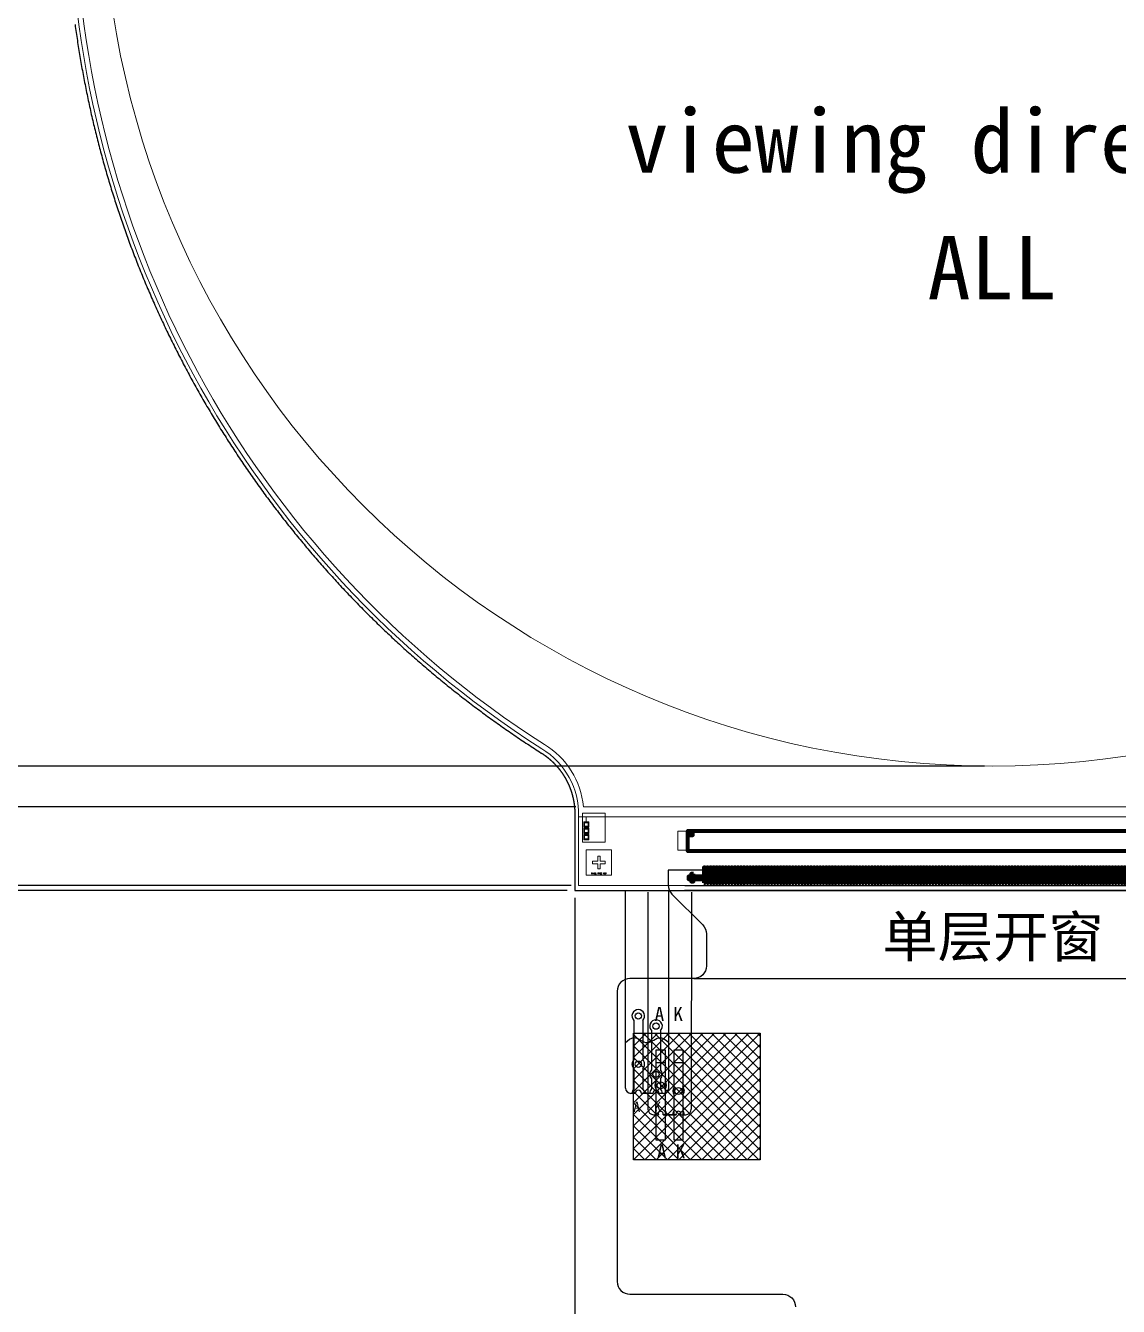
# Model space of a CAD drawing. Header units: millimetres. Extents: x 1157 to 1517, y 418 to 668.
# Drawn here: x 1217.6 to 1260.7, y 530.1 to 580.6 of the extents above; entities that cross this region are included whole.
import ezdxf
from ezdxf.enums import TextEntityAlignment as Align

# ---------------------------------------------------------------- set-up
doc = ezdxf.new("R2010")
doc.units = ezdxf.units.MM
for name, color, linetype, lineweight in [('dimension', 3, 'Continuous', 9), ('GATE.drawing', 3, 'Continuous', 100), ('hardFence.critical', 211, 'Continuous', 100), ('L190.P9', 7, 'Continuous', 100), ('LAYOUT.drawing', 140, 'Continuous', 100), ('OUTLINE.drawing', 190, 'Continuous', 100)]:
    doc.layers.add(name, color=color, linetype=linetype, lineweight=lineweight)
for name, color, linetype in [('FPC', 5, 'Continuous'), ('FPC-LED', 4, 'Continuous'), ('ITO.drawing', 3, 'Continuous'), ('L31.drawing', 2, 'Continuous'), ('L59.drawing', 7, 'Continuous'), ('LCD_FPC', 22, 'Continuous')]:
    doc.layers.add(name, color=color, linetype=linetype)
doc.styles.get("Standard").update_dxf_attribs({"font": 'txt', "bigfont": 'gbcbig.shx'})
doc.styles.add('宋', font='SimSun.ttf')
doc.styles.add('宋体', font='SimSun.ttf')
doc.styles.add('宝明', font='simhei.ttf')
doc.styles.add('標注', font='txt.shx')
doc.dimstyles.new('標注', dxfattribs={"dimscale": 0, "dimtxt": 2.5, "dimasz": 1.5, "dimexe": 0.5, "dimexo": 0.3, "dimgap": 0.1, "dimtad": 0, "dimzin": 9, "dimdsep": 46, "dimtxsty": '標注', "dimcen": 0, "dimclrd": 3, "dimclre": 3, "dimclrt": 3, "dimazin": 2, "dimtfac": 1, "dimtmove": 0, "dimatfit": 3, "dimfxl": 1, "dimtolj": 1, "dimtzin": 0, "dimlwd": 25, "dimlwe": 25, "dimarcsym": 0})

# ---------------------------------------------------------------- blocks, each defined once
blk = doc.blocks.new('*D78')
at = {"color": 3, "lineweight": 25, "transparency": 16777216}
for p, q in [((1255.384, 623.016), (1193.372, 623.016)), ((1193.872, 621.516), (1193.872, 599.08)), ((1193.872, 548.038), (1193.872, 570.671)), ((1238.934, 546.538), (1193.372, 546.538))]:
    blk.add_line(p, q, dxfattribs=at)
at = {"color": 3, "transparency": 16777216}
for points in [[(1193.622, 621.516), (1194.122, 621.516), (1193.872, 623.016)], [(1193.622, 548.038), (1194.122, 548.038), (1193.872, 546.538)]]:
    blk.add_solid(points, dxfattribs=at)
at = {"layer": 'Defpoints', "color": 0, "transparency": 16777216}
for p in [(1255.684, 623.016), (1193.872, 546.538), (1239.234, 546.538)]:
    blk.add_point(p, dxfattribs=at)
at = {"color": 7, "transparency": 16777216, "insert": (1193.872, 584.875), "char_height": 2.5, "attachment_point": 5, "rotation": 90, "style": '宋体'}
blk.add_mtext('\\A1;BL OD76.48%%P0.20', dxfattribs=at)
blk = doc.blocks.new('*D79')
at = {"color": 3, "lineweight": 25, "transparency": 16777216}
for p, q in [((1255.384, 622.862), (1199.379, 622.862)), ((1199.879, 621.362), (1199.879, 595.397)), ((1199.879, 548.234), (1199.879, 574.197)), ((1239.084, 546.734), (1199.379, 546.734))]:
    blk.add_line(p, q, dxfattribs=at)
at = {"color": 3, "transparency": 16777216}
for points in [[(1199.629, 621.362), (1200.129, 621.362), (1199.879, 622.862)], [(1199.629, 548.234), (1200.129, 548.234), (1199.879, 546.734)]]:
    blk.add_solid(points, dxfattribs=at)
at = {"layer": 'Defpoints', "color": 0, "transparency": 16777216}
for p in [(1199.879, 622.862), (1255.684, 622.862), (1239.384, 546.734)]:
    blk.add_point(p, dxfattribs=at)
at = {"color": 7, "transparency": 16777216, "insert": (1199.879, 584.797), "char_height": 2.5, "attachment_point": 5, "rotation": 90, "style": '宋体'}
blk.add_mtext('\\A1;LCD OD 76.13', dxfattribs=at)
blk = doc.blocks.new('*D80')
at = {"color": 3, "lineweight": 25, "transparency": 16777216}
for p, q in [((1255.384, 621.562), (1209.73, 621.562)), ((1210.23, 620.062), (1210.23, 596.209)), ((1210.23, 552.934), (1210.23, 576.786)), ((1255.384, 551.434), (1209.73, 551.434))]:
    blk.add_line(p, q, dxfattribs=at)
at = {"color": 3, "transparency": 16777216}
for points in [[(1209.98, 620.062), (1210.48, 620.062), (1210.23, 621.562)], [(1209.98, 552.934), (1210.48, 552.934), (1210.23, 551.434)]]:
    blk.add_solid(points, dxfattribs=at)
at = {"layer": 'Defpoints', "color": 0, "transparency": 16777216}
for p in [(1255.684, 621.562), (1210.23, 551.434), (1255.684, 551.434)]:
    blk.add_point(p, dxfattribs=at)
at = {"color": 7, "transparency": 16777216, "insert": (1210.23, 586.498), "char_height": 2.5, "attachment_point": 5, "rotation": 90, "style": '宋体'}
blk.add_mtext('\\A1;LCD AA70.13', dxfattribs=at)
blk = doc.blocks.new('*D83')
at = {"color": 3, "lineweight": 25, "transparency": 16777216}
for p, q in [((1255.384, 622.662), (1204.423, 622.662)), ((1204.923, 621.162), (1204.923, 593.231)), ((1204.923, 551.334), (1204.923, 579.115)), ((1239.271, 549.834), (1204.423, 549.834))]:
    blk.add_line(p, q, dxfattribs=at)
at = {"color": 3, "transparency": 16777216}
for points in [[(1204.673, 621.162), (1205.173, 621.162), (1204.923, 622.662)], [(1204.673, 551.334), (1205.173, 551.334), (1204.923, 549.834)]]:
    blk.add_solid(points, dxfattribs=at)
at = {"layer": 'Defpoints', "color": 0, "transparency": 16777216}
for p in [(1204.923, 622.662), (1255.684, 622.662), (1239.571, 549.834)]:
    blk.add_point(p, dxfattribs=at)
at = {"color": 7, "transparency": 16777216, "insert": (1204.923, 586.173), "char_height": 2.5, "attachment_point": 5, "rotation": 90, "style": '宋体'}
blk.add_mtext('\\A1;POL72.83', dxfattribs=at)
blk = doc.blocks.new('HSD')
at = {"layer": 'LAYOUT.drawing', "color": 0, "lineweight": -2, "elevation": 0}
blk.add_lwpolyline([(1350.549, 334.281), (1350.559, 334.202), (1350.57, 334.123), (1350.582, 334.043), (1350.593, 333.964), (1350.604, 333.884), (1350.616, 333.805), (1350.628, 333.726), (1350.64, 333.647), (1350.652, 333.567), (1350.664, 333.488), (1350.676, 333.409), (1350.689, 333.33), (1350.702, 333.251), (1350.715, 333.171), (1350.728, 333.092), (1350.741, 333.013), (1350.754, 332.934), (1350.768, 332.855), (1350.781, 332.776), (1350.795, 332.697), (1350.809, 332.618), (1350.823, 332.539), (1350.838, 332.461), (1350.852, 332.382), (1350.867, 332.303), (1350.881, 332.224), (1350.896, 332.145), (1350.911, 332.067), (1350.927, 331.988), (1350.942, 331.909), (1350.957, 331.831), (1350.973, 331.752), (1350.989, 331.673), (1351.005, 331.595), (1351.021, 331.516), (1351.037, 331.438), (1351.054, 331.359), (1351.071, 331.281), (1351.087, 331.202), (1351.104, 331.124), (1351.121, 331.046), (1351.139, 330.968), (1351.156, 330.889), (1351.174, 330.811), (1351.191, 330.733), (1351.209, 330.655), (1351.227, 330.577), (1351.245, 330.499), (1351.264, 330.42), (1351.282, 330.342), (1351.301, 330.265), (1351.32, 330.187), (1351.338, 330.109), (1351.358, 330.031), (1351.377, 329.953), (1351.396, 329.875), (1351.416, 329.797), (1351.436, 329.72), (1351.455, 329.642), (1351.475, 329.565), (1351.496, 329.487), (1351.516, 329.409), (1351.536, 329.332), (1351.557, 329.254), (1351.578, 329.177), (1351.599, 329.1), (1351.62, 329.022), (1351.641, 328.945), (1351.663, 328.868), (1351.684, 328.79), (1351.706, 328.713), (1351.728, 328.636), (1351.75, 328.559), (1351.772, 328.482), (1351.794, 328.405), (1351.817, 328.328), (1351.839, 328.251), (1351.862, 328.174), (1351.885, 328.098), (1351.908, 328.021), (1351.931, 327.944), (1351.955, 327.867), (1351.978, 327.791), (1352.002, 327.714), (1352.026, 327.638), (1352.05, 327.561), (1352.074, 327.485), (1352.098, 327.408), (1352.123, 327.332), (1352.147, 327.256), (1352.172, 327.179), (1352.197, 327.103), (1352.222, 327.027), (1352.247, 326.951), (1352.272, 326.875), (1352.298, 326.799), (1352.324, 326.723), (1352.349, 326.647), (1352.375, 326.571), (1352.401, 326.495), (1352.428, 326.42), (1352.454, 326.344), (1352.481, 326.268), (1352.507, 326.193), (1352.534, 326.117), (1352.561, 326.042), (1352.588, 325.966), (1352.616, 325.891), (1352.643, 325.816), (1352.671, 325.74), (1352.698, 325.665), (1352.726, 325.59), (1352.754, 325.515), (1352.783, 325.44), (1352.811, 325.365), (1352.839, 325.29), (1352.868, 325.215), (1352.897, 325.14), (1352.926, 325.065), (1352.955, 324.991), (1352.984, 324.916), (1353.014, 324.842), (1353.043, 324.767), (1353.073, 324.693), (1353.103, 324.618), (1353.133, 324.544), (1353.163, 324.469), (1353.193, 324.395), (1353.223, 324.321), (1353.254, 324.247), (1353.285, 324.173), (1353.315, 324.099), (1353.346, 324.025), (1353.378, 323.951), (1353.409, 323.877), (1353.44, 323.804), (1353.472, 323.73), (1353.504, 323.656), (1353.536, 323.583), (1353.568, 323.509), (1353.6, 323.436), (1353.632, 323.362), (1353.664, 323.289), (1353.697, 323.216), (1353.73, 323.143), (1353.763, 323.07), (1353.796, 322.997), (1353.829, 322.924), (1353.862, 322.851), (1353.896, 322.778), (1353.929, 322.705), (1353.963, 322.632), (1353.997, 322.56), (1354.031, 322.487), (1354.065, 322.415), (1354.1, 322.342), (1354.134, 322.27), (1354.169, 322.197), (1354.203, 322.125), (1354.238, 322.053), (1354.273, 321.981), (1354.309, 321.909), (1354.344, 321.837), (1354.379, 321.765), (1354.415, 321.693), (1354.451, 321.622), (1354.487, 321.55), (1354.523, 321.478), (1354.559, 321.407), (1354.595, 321.335), (1354.632, 321.264), (1354.668, 321.193), (1354.705, 321.121), (1354.742, 321.05), (1354.779, 320.979), (1354.816, 320.908), (1354.853, 320.837), (1354.891, 320.766), (1354.929, 320.695), (1354.966, 320.625), (1355.004, 320.554), (1355.042, 320.483), (1355.08, 320.413), (1355.119, 320.343), (1355.157, 320.272), (1355.196, 320.202), (1355.234, 320.132), (1355.273, 320.062), (1355.312, 319.992), (1355.351, 319.922), (1355.391, 319.852), (1355.43, 319.782), (1355.47, 319.712), (1355.509, 319.642), (1355.549, 319.573), (1355.589, 319.503), (1355.629, 319.434), (1355.669, 319.365), (1355.71, 319.295), (1355.75, 319.226), (1355.791, 319.157), (1355.832, 319.088), (1355.873, 319.019), (1355.914, 318.95), (1355.955, 318.882), (1355.996, 318.813), (1356.038, 318.744), (1356.079, 318.676), (1356.121, 318.607), (1356.163, 318.539), (1356.205, 318.471), (1356.247, 318.402), (1356.289, 318.334), (1356.332, 318.266), (1356.374, 318.198), (1356.417, 318.13), (1356.46, 318.063), (1356.503, 317.995), (1356.546, 317.927), (1356.589, 317.86), (1356.632, 317.792), (1356.676, 317.725), (1356.719, 317.658), (1356.763, 317.591), (1356.807, 317.524), (1356.851, 317.457), (1356.895, 317.39), (1356.939, 317.323), (1356.984, 317.256), (1357.028, 317.189), (1357.073, 317.123), (1357.118, 317.056), (1357.163, 316.99), (1357.208, 316.924), (1357.253, 316.858), (1357.298, 316.791), (1357.344, 316.725), (1357.39, 316.659), (1357.435, 316.594), (1357.481, 316.528), (1357.527, 316.462), (1357.573, 316.397), (1357.619, 316.331), (1357.666, 316.266), (1357.712, 316.2), (1357.759, 316.135), (1357.806, 316.07), (1357.853, 316.005), (1357.9, 315.94), (1357.947, 315.875), (1357.994, 315.811), (1358.041, 315.746), (1358.089, 315.681), (1358.137, 315.617), (1358.184, 315.553), (1358.232, 315.488), (1358.28, 315.424), (1358.329, 315.36), (1358.377, 315.296), (1358.425, 315.232), (1358.474, 315.168), (1358.523, 315.105), (1358.571, 315.041), (1358.62, 314.978), (1358.669, 314.914), (1358.719, 314.851), (1358.768, 314.788), (1358.817, 314.725), (1358.867, 314.662), (1358.916, 314.599), (1358.966, 314.536), (1359.016, 314.473), (1359.066, 314.41), (1359.116, 314.348), (1359.167, 314.286), (1359.217, 314.223), (1359.268, 314.161), (1359.318, 314.099), (1359.369, 314.037), (1359.42, 313.975), (1359.471, 313.913), (1359.522, 313.851), (1359.574, 313.79), (1359.625, 313.728), (1359.677, 313.667), (1359.728, 313.606), (1359.78, 313.544), (1359.832, 313.483), (1359.884, 313.422), (1359.936, 313.361), (1359.988, 313.301), (1360.041, 313.24), (1360.093, 313.179), (1360.146, 313.119), (1360.198, 313.058), (1360.251, 312.998), (1360.304, 312.938), (1360.357, 312.878), (1360.411, 312.818), (1360.464, 312.758), (1360.517, 312.698), (1360.571, 312.639), (1360.625, 312.579), (1360.678, 312.52), (1360.732, 312.46), (1360.786, 312.401), (1360.841, 312.342), (1360.895, 312.283), (1360.949, 312.224), (1361.004, 312.165), (1361.058, 312.107), (1361.113, 312.048), (1361.168, 311.99), (1361.223, 311.931), (1361.278, 311.873), (1361.333, 311.815), (1361.388, 311.757), (1361.444, 311.699), (1361.499, 311.641), (1361.555, 311.584), (1361.611, 311.526), (1361.667, 311.468), (1361.723, 311.411), (1361.779, 311.354), (1361.835, 311.297), (1361.891, 311.24), (1361.948, 311.183), (1362.004, 311.126), (1362.061, 311.069), (1362.118, 311.013), (1362.175, 310.956), (1362.232, 310.9), (1362.289, 310.844), (1362.346, 310.787), (1362.404, 310.731), (1362.461, 310.676), (1362.519, 310.62), (1362.576, 310.564), (1362.634, 310.509), (1362.692, 310.453), (1362.75, 310.398), (1362.808, 310.343), (1362.866, 310.287), (1362.925, 310.232), (1362.983, 310.178), (1363.042, 310.123), (1363.1, 310.068), (1363.159, 310.014), (1363.218, 309.959), (1363.277, 309.905), (1363.336, 309.851), (1363.395, 309.797), (1363.455, 309.743), (1363.514, 309.689), (1363.573, 309.635), (1363.633, 309.582), (1363.693, 309.528), (1363.753, 309.475), (1363.813, 309.422), (1363.873, 309.369), (1363.933, 309.316), (1363.993, 309.263), (1364.053, 309.21), (1364.114, 309.157), (1364.174, 309.105), (1364.235, 309.052), (1364.296, 309), (1364.357, 308.948), (1364.418, 308.896), (1364.479, 308.844), (1364.54, 308.792), (1364.601, 308.741), (1364.663, 308.689), (1364.724, 308.638), (1364.786, 308.586), (1364.848, 308.535), (1364.909, 308.484), (1364.971, 308.433), (1365.033, 308.382), (1365.095, 308.332), (1365.158, 308.281), (1365.22, 308.231), (1365.282, 308.18), (1365.345, 308.13), (1365.407, 308.08), (1365.47, 308.03), (1365.533, 307.98), (1365.596, 307.931), (1365.659, 307.881), (1365.722, 307.832), (1365.785, 307.782), (1365.848, 307.733), (1365.912, 307.684), (1365.975, 307.635), (1366.039, 307.586), (1366.103, 307.538), (1366.166, 307.489), (1366.23, 307.441), (1366.294, 307.392), (1366.358, 307.344), (1366.422, 307.296), (1366.487, 307.248), (1366.551, 307.2), (1366.615, 307.153), (1366.68, 307.105), (1366.745, 307.058), (1366.809, 307.01), (1366.874, 306.963), (1366.939, 306.916), (1367.004, 306.869), (1367.069, 306.822), (1367.134, 306.776), (1367.2, 306.729), (1367.265, 306.683), (1367.33, 306.636), (1367.396, 306.59), (1367.462, 306.544), (1367.527, 306.498), (1367.593, 306.453), (1367.659, 306.407), (1367.725, 306.362), (1367.791, 306.316), (1367.857, 306.271), (1367.924, 306.226), (1367.99, 306.181), (1368.057, 306.136), (1368.123, 306.091), (1368.19, 306.047), (1368.257, 306.002), (1368.323, 305.958), (1368.39, 305.914), (1368.457, 305.87), (1368.524, 305.826), (1368.591, 305.782), (1368.659, 305.739), (1368.726, 305.695), (1368.793, 305.652), (1368.861, 305.609), (1368.928, 305.566), (1368.933, 305.562), (1368.938, 305.559), (1368.943, 305.556), (1368.947, 305.553), (1368.952, 305.55), (1368.957, 305.547), (1368.961, 305.544), (1368.966, 305.541), (1368.971, 305.538), (1368.975, 305.535), (1368.98, 305.532), (1368.985, 305.529), (1368.994, 305.523), (1368.999, 305.519), (1369.003, 305.516), (1369.008, 305.513), (1369.017, 305.507), (1369.022, 305.504), (1369.026, 305.5), (1369.035, 305.494), (1369.04, 305.491), (1369.045, 305.488), (1369.049, 305.484), (1369.054, 305.481), (1369.063, 305.475), (1369.067, 305.471), (1369.076, 305.465), (1369.081, 305.461), (1369.085, 305.458), (1369.09, 305.455), (1369.094, 305.452), (1369.099, 305.448), (1369.103, 305.445), (1369.108, 305.442), (1369.112, 305.438), (1369.117, 305.435), (1369.121, 305.431), (1369.13, 305.425), (1369.135, 305.421), (1369.139, 305.418), (1369.143, 305.414), (1369.148, 305.411), (1369.152, 305.408), (1369.161, 305.401), (1369.165, 305.397), (1369.174, 305.39), (1369.179, 305.387), (1369.183, 305.383), (1369.187, 305.38), (1369.192, 305.376), (1369.196, 305.373), (1369.2, 305.369), (1369.205, 305.366), (1369.213, 305.359), (1369.218, 305.355), (1369.222, 305.351), (1369.226, 305.348), (1369.23, 305.344), (1369.235, 305.341), (1369.239, 305.337), (1369.243, 305.333), (1369.247, 305.33), (1369.252, 305.326), (1369.256, 305.323), (1369.26, 305.319), (1369.264, 305.315), (1369.273, 305.308), (1369.277, 305.304), (1369.281, 305.301), (1369.285, 305.297), (1369.29, 305.293), (1369.294, 305.289), (1369.298, 305.286), (1369.302, 305.282), (1369.306, 305.278), (1369.311, 305.274), (1369.315, 305.271), (1369.319, 305.267), (1369.323, 305.263), (1369.331, 305.256), (1369.335, 305.252), (1369.339, 305.248), (1369.343, 305.244), (1369.347, 305.24), (1369.352, 305.237), (1369.356, 305.233), (1369.36, 305.229), (1369.364, 305.225), (1369.368, 305.221), (1369.372, 305.217), (1369.376, 305.213), (1369.38, 305.21), (1369.384, 305.206), (1369.388, 305.202), (1369.392, 305.198), (1369.396, 305.194), (1369.4, 305.19), (1369.404, 305.186), (1369.408, 305.182), (1369.412, 305.178), (1369.416, 305.174), (1369.424, 305.166), (1369.431, 305.158), (1369.435, 305.154), (1369.439, 305.151), (1369.447, 305.142), (1369.455, 305.134), (1369.459, 305.13), (1369.463, 305.126), (1369.466, 305.122), (1369.47, 305.118), (1369.474, 305.114), (1369.478, 305.11), (1369.482, 305.106), (1369.485, 305.102), (1369.489, 305.098), (1369.493, 305.094), (1369.497, 305.089), (1369.501, 305.085), (1369.508, 305.077), (1369.512, 305.073), (1369.516, 305.069), (1369.519, 305.065), (1369.523, 305.061), (1369.527, 305.056), (1369.531, 305.052), (1369.534, 305.048), (1369.538, 305.044), (1369.542, 305.04), (1369.549, 305.031), (1369.553, 305.027), (1369.556, 305.023), (1369.56, 305.019), (1369.567, 305.01), (1369.571, 305.006), (1369.574, 305.002), (1369.578, 304.997), (1369.582, 304.993), (1369.585, 304.989), (1369.589, 304.984), (1369.592, 304.98), (1369.596, 304.976), (1369.603, 304.967), (1369.61, 304.959), (1369.614, 304.954), (1369.617, 304.95), (1369.621, 304.945), (1369.624, 304.941), (1369.628, 304.937), (1369.631, 304.932), (1369.635, 304.928), (1369.638, 304.924), (1369.642, 304.919), (1369.648, 304.91), (1369.652, 304.906), (1369.655, 304.902), (1369.659, 304.897), (1369.662, 304.893), (1369.669, 304.884), (1369.672, 304.879), (1369.676, 304.875), (1369.682, 304.866), (1369.686, 304.861), (1369.689, 304.857), (1369.692, 304.852), (1369.696, 304.848), (1369.699, 304.843), (1369.702, 304.839), (1369.706, 304.834), (1369.709, 304.83), (1369.712, 304.825), (1369.715, 304.821), (1369.722, 304.812), (1369.725, 304.807), (1369.732, 304.798), (1369.735, 304.793), (1369.738, 304.789), (1369.741, 304.784), (1369.744, 304.78), (1369.747, 304.775), (1369.754, 304.766), (1369.757, 304.761), (1369.76, 304.757), (1369.763, 304.752), (1369.766, 304.747), (1369.769, 304.743), (1369.772, 304.738), (1369.776, 304.733), (1369.779, 304.729), (1369.782, 304.724), (1369.788, 304.715), (1369.791, 304.71), (1369.794, 304.705), (1369.797, 304.701), (1369.8, 304.696), (1369.806, 304.686), (1369.809, 304.682), (1369.812, 304.677), (1369.818, 304.668), (1369.824, 304.658), (1369.827, 304.653), (1369.83, 304.649), (1369.832, 304.644), (1369.835, 304.639), (1369.838, 304.634), (1369.844, 304.625), (1369.847, 304.62), (1369.85, 304.615), (1369.853, 304.61), (1369.855, 304.605), (1369.861, 304.596), (1369.864, 304.591), (1369.867, 304.586), (1369.87, 304.581), (1369.872, 304.576), (1369.875, 304.571), (1369.878, 304.567), (1369.881, 304.562), (1369.883, 304.557), (1369.886, 304.552), (1369.889, 304.547), (1369.894, 304.537), (1369.897, 304.532), (1369.9, 304.528), (1369.902, 304.523), (1369.905, 304.518), (1369.908, 304.513), (1369.91, 304.508), (1369.913, 304.503), (1369.915, 304.498), (1369.921, 304.488), (1369.926, 304.478), (1369.928, 304.473), (1369.931, 304.468), (1369.934, 304.463), (1369.939, 304.453), (1369.941, 304.448), (1369.944, 304.443), (1369.949, 304.433), (1369.951, 304.428), (1369.954, 304.423), (1369.956, 304.418), (1369.959, 304.413), (1369.961, 304.408), (1369.964, 304.403), (1369.966, 304.398), (1369.968, 304.393), (1369.971, 304.388), (1369.973, 304.383), (1369.976, 304.378), (1369.978, 304.373), (1369.98, 304.368), (1369.983, 304.363), (1369.987, 304.353), (1369.992, 304.343), (1369.997, 304.332), (1369.999, 304.327), (1370.001, 304.322), (1370.006, 304.312), (1370.008, 304.307), (1370.01, 304.302), (1370.013, 304.297), (1370.015, 304.292), (1370.017, 304.286), (1370.019, 304.281), (1370.021, 304.276), (1370.024, 304.271), (1370.026, 304.266), (1370.028, 304.261), (1370.032, 304.25), (1370.034, 304.245), (1370.036, 304.24), (1370.038, 304.235), (1370.041, 304.23), (1370.043, 304.224), (1370.045, 304.219), (1370.047, 304.214), (1370.049, 304.209), (1370.051, 304.204), (1370.055, 304.193), (1370.057, 304.188), (1370.061, 304.178), (1370.063, 304.172), (1370.065, 304.167), (1370.069, 304.157), (1370.071, 304.151), (1370.073, 304.146), (1370.075, 304.141), (1370.077, 304.136), (1370.079, 304.131), (1370.082, 304.12), (1370.086, 304.109), (1370.088, 304.104), (1370.09, 304.099), (1370.092, 304.094), (1370.093, 304.088), (1370.095, 304.083), (1370.097, 304.078), (1370.099, 304.073), (1370.102, 304.062), (1370.104, 304.057), (1370.106, 304.051), (1370.108, 304.046), (1370.109, 304.041), (1370.111, 304.035), (1370.113, 304.03), (1370.115, 304.025), (1370.116, 304.019), (1370.118, 304.014), (1370.12, 304.009), (1370.123, 303.998), (1370.125, 303.993), (1370.126, 303.987), (1370.128, 303.982), (1370.129, 303.977), (1370.131, 303.971), (1370.133, 303.966), (1370.136, 303.955), (1370.137, 303.95), (1370.139, 303.944), (1370.14, 303.939), (1370.142, 303.934), (1370.143, 303.928), (1370.145, 303.923), (1370.148, 303.912), (1370.151, 303.901), (1370.152, 303.896), (1370.154, 303.891), (1370.155, 303.885), (1370.156, 303.88), (1370.158, 303.874), (1370.159, 303.869), (1370.162, 303.858), (1370.163, 303.853), (1370.166, 303.842), (1370.167, 303.836), (1370.169, 303.831), (1370.17, 303.825), (1370.171, 303.82), (1370.173, 303.815), (1370.174, 303.809), (1370.175, 303.804), (1370.176, 303.798), (1370.178, 303.793), (1370.179, 303.787), (1370.18, 303.782), (1370.181, 303.776), (1370.183, 303.771), (1370.184, 303.766), (1370.186, 303.755), (1370.187, 303.749), (1370.188, 303.744), (1370.19, 303.738), (1370.191, 303.733), (1370.192, 303.727), (1370.193, 303.722), (1370.194, 303.716), (1370.195, 303.711), (1370.196, 303.705), (1370.197, 303.7), (1370.199, 303.689), (1370.2, 303.683), (1370.201, 303.678), (1370.202, 303.672), (1370.203, 303.667), (1370.204, 303.661), (1370.205, 303.656), (1370.206, 303.65), (1370.208, 303.639), (1370.209, 303.634), (1370.21, 303.628), (1370.211, 303.623), (1370.212, 303.617), (1370.214, 303.606), (1370.214, 303.601), (1370.215, 303.595), (1370.216, 303.59), (1370.217, 303.584), (1370.218, 303.579), (1370.219, 303.573), (1370.219, 303.568), (1370.22, 303.562), (1370.221, 303.557), (1370.222, 303.551), (1370.223, 303.545), (1370.223, 303.54), (1370.224, 303.534), (1370.225, 303.529), (1370.225, 303.523), (1370.226, 303.518), (1370.227, 303.512), (1370.228, 303.507), (1370.229, 303.495), (1370.23, 303.49), (1370.23, 303.484), (1370.231, 303.479), (1370.231, 303.473), (1370.232, 303.468), (1370.233, 303.462), (1370.233, 303.457), (1370.234, 303.451), (1370.234, 303.446), (1370.235, 303.44), (1370.235, 303.434), (1370.236, 303.429), (1370.236, 303.423), (1370.237, 303.418), (1370.237, 303.412), (1370.238, 303.401), (1370.239, 303.396), (1370.239, 303.39), (1370.24, 303.384), (1370.24, 303.379), (1370.241, 303.373), (1370.241, 303.368), (1370.241, 303.362), (1370.242, 303.356), (1370.242, 303.351), (1370.243, 303.345), (1370.243, 303.34), (1370.244, 303.328), (1370.244, 303.323), (1370.244, 303.317), (1370.245, 303.312), (1370.245, 303.306), (1370.245, 303.301), (1370.245, 303.295), (1370.246, 303.289), (1370.246, 303.278), (1370.246, 303.273), (1370.247, 303.267), (1370.247, 303.261), (1370.247, 303.256), (1370.247, 303.25), (1370.247, 303.245), (1370.248, 303.239), (1370.248, 303.228), (1370.248, 303.222), (1370.248, 303.217), (1370.248, 303.211), (1370.248, 303.206), (1370.248, 303.2), (1370.248, 303.194), (1370.248, 303.189), (1370.248, 303.183), (1370.249, 303.178), (1370.249, 303.172), (1370.249, 303.166), (1370.249, 303.161), (1370.249, 300.152), (1403.149, 300.152)], dxfattribs=at)
blk = doc.blocks.new('JFD')
at = {"layer": 'LCD_FPC', "color": 30}
for p, q in [((1372.249, 292.352), (1372.249, 300.152)), ((1373.949, 292.352), (1373.949, 300.152)), ((1372.574, 295.023), (1372.574, 293.48)), ((1372.924, 295.023), (1372.924, 293.48)), ((1373.274, 294.623), (1373.274, 293.08)), ((1373.624, 294.623), (1373.624, 293.08)), ((1372.574, 293.123), (1372.574, 292.33)), ((1372.924, 293.123), (1372.924, 292.33)), ((1373.274, 292.723), (1373.274, 292.33)), ((1373.624, 292.723), (1373.624, 292.33)), ((1372.624, 292.152), (1372.449, 292.152)), ((1373.324, 292.152), (1372.874, 292.152)), ((1373.749, 292.152), (1373.574, 292.152))]:
    blk.add_line(p, q, dxfattribs=at)
for centre in [(1372.749, 295.202), (1373.449, 294.802), (1372.749, 293.302), (1373.449, 292.902)]:
    blk.add_circle(centre, 0.125, dxfattribs=at)
for centre, radius, start, end in [((1372.749, 295.202), 0.25, 314.427, 225.573), ((1373.449, 294.802), 0.25, 314.427, 225.573), ((1372.749, 293.302), 0.25, 134.427, 225.573), ((1372.749, 293.302), 0.25, 314.427, 45.573), ((1373.449, 292.902), 0.25, 134.427, 225.573), ((1373.449, 292.902), 0.25, 314.427, 45.573), ((1372.449, 292.352), 0.2, 180, 270), ((1372.749, 292.152), 0.25, 134.427, 180), ((1372.749, 292.152), 0.125, 0, 180), ((1372.749, 292.152), 0.25, 360, 45.573), ((1373.449, 292.152), 0.25, 134.427, 180), ((1373.449, 292.152), 0.125, 0, 180), ((1373.449, 292.152), 0.25, 360, 45.573), ((1373.749, 292.352), 0.2, 270, 0)]:
    blk.add_arc(centre, radius, start, end, dxfattribs=at)
blk.add_spline([(1372.249, 294.152), (1372.574, 294.352), (1373.099, 294.152), (1373.624, 294.352), (1373.949, 294.152)], degree=3, dxfattribs=at)
at = {"color": 0}
blk.add_blockref('HSD', (0, 0), dxfattribs=at)
at = {"layer": 'FPC', "color": 7, "lineweight": 5, "char_height": 0.4, "width": 0.62014, "style": '宋'}
for s, insert, attachment_point in [('A', (1372.554, 291.821), 1), ('K', (1373.644, 291.821), 3)]:
    blk.add_mtext(s, dxfattribs=dict(at, insert=insert, attachment_point=attachment_point))
blk = doc.blocks.new('ST7701S_pad_location_Name_out_line')
at = {"layer": 'L59.drawing', "color": 4, "linetype": 'Continuous', "lineweight": 100}
blk.add_lwpolyline([(-12000, -400), (12000, -400), (12000, 400), (-12000, 400)], close=True, dxfattribs=at)
blk.add_lwpolyline([(-12000, -400), (12000, -400), (12000, 400), (-12000, 400)], close=True, dxfattribs=at)
blk.add_lwpolyline([(-12000, -400), (12000, -400), (12000, 400), (-12000, 400)], close=True, dxfattribs=at)
blk = doc.blocks.new('align_r')
at = {"layer": 'L31.drawing'}
for points in [[(-0.015, -0.045), (-0.015, -0.015), (-0.045, -0.015), (-0.045, 0.015), (-0.015, 0.015), (-0.015, 0.045), (0.015, 0.045), (0.015, 0.015), (0.045, 0.015), (0.045, -0.015), (0.015, -0.015), (0.015, -0.045), (-0.015, -0.045)], [(0.025, 0.025), (0.045, 0.025), (0.045, 0.045), (0.025, 0.045), (0.025, 0.025)]]:
    blk.add_lwpolyline(points, close=True, dxfattribs=at)
at = {"layer": 'L59.drawing'}
blk.add_lwpolyline([(-0.055, -0.055), (0.055, -0.055), (0.055, 0.055), (-0.055, 0.055), (-0.055, -0.055)], close=True, dxfattribs=at)
blk = doc.blocks.new('A_MARK')
at = {"layer": 'hardFence.critical', "color": 211, "linetype": 'Continuous', "lineweight": 100}
for points in [[(-75, -75), (75, -75), (75, 56), (-75, 56)], [(-15, -45), (-15, -15), (-45, -15), (-45, 15), (-15, 15), (-15, 45), (15, 45), (15, 15), (45, 15), (45, -15), (15, -15), (15, -45)], [(-45, 25), (-25, 25), (-25, 45), (-45, 45)], [(-2, 0), (0, 0), (0, 2), (-2, 2)], [(-2, -2), (0, -2), (0, 0), (-2, 0)], [(0, 0), (2, 0), (2, 2), (0, 2)], [(0, -2), (2, -2), (2, 0), (0, 0)]]:
    blk.add_lwpolyline(points, close=True, dxfattribs=at)
blk = doc.blocks.new('fpc_pad')
at = {"layer": 'OUTLINE.drawing', "color": 3, "linetype": 'Continuous', "lineweight": 100}
blk.add_lwpolyline([(0, 0), (60, 0), (60, 600), (0, 600)], close=True, dxfattribs=at)
blk = doc.blocks.new('fpc_pad_dummy')
at = {"layer": 'OUTLINE.drawing', "color": 3, "linetype": 'Continuous', "lineweight": 100}
blk.add_lwpolyline([(0, 0), (60, 0), (60, 600), (0, 600)], close=True, dxfattribs=at)
blk = doc.blocks.new('fpc_mark')
at = {"layer": 'GATE.drawing', "color": 3, "linetype": 'Continuous', "lineweight": 100}
blk.add_lwpolyline([(200, 300), (100, 300), (100, 200), (0, 200), (0, 100), (100, 100), (100, 0), (200, 0), (200, 100), (600, 100), (600, 200), (200, 200)], close=True, dxfattribs=at)
blk = doc.blocks.new('zw$26CD')
at = {"color": 4, "lineweight": 0}
blk.add_lwpolyline([(16.3, -36.929, -0.262329), (17.771, -34.374, 0.258172), (36.364, -0.04, 0.414537), (0, 36.364, 0.414527), (-36.364, -0.04, 0.258309), (-17.757, -34.38, -0.269034), (-16.3, -37.024), (-16.3, -39.764), (16.3, -39.764), (16.3, -36.929)], format="xyb", close=True, dxfattribs=at)
at = {"color": 6, "lineweight": 0}
blk.add_lwpolyline([(16.113, -36.664, -0.240186), (17.666, -34.204, 0.258156), (36.164, -0.041, 0.414546), (0, 36.164, 0.414535), (-36.164, -0.041, 0.258298), (-17.652, -34.21, -0.238545), (-16.113, -36.664)], format="xyb", close=True, dxfattribs=at)
at = {"layer": 'GATE.drawing', "color": 3, "linetype": 'Continuous', "lineweight": 0}
for points in [[(-16.15, -38.064), (-15.25, -38.064), (-15.25, -37.064), (-16, -37.064), (-16, -37.264), (-15.9, -37.264), (-15.9, -37.464), (-16, -37.464), (-16, -37.514), (-15.9, -37.514), (-15.9, -37.714), (-16, -37.714), (-16, -37.764), (-15.9, -37.764), (-15.9, -37.964), (-16.1, -37.964), (-16.1, -37.764), (-16, -37.764), (-16, -37.714), (-16.1, -37.714), (-16.1, -37.514), (-16, -37.514), (-16, -37.464), (-16.1, -37.464), (-16.1, -37.264), (-16, -37.264), (-16, -37.064), (-16.15, -37.064)], [(-16.07, -37.434), (-15.93, -37.434), (-15.93, -37.294), (-16.07, -37.294)], [(-16.07, -37.684), (-15.93, -37.684), (-15.93, -37.544), (-16.07, -37.544)], [(-16.07, -37.934), (-15.93, -37.934), (-15.93, -37.794), (-16.07, -37.794)], [(-15.25, -38.814), (-15.45, -38.814), (-15.45, -38.614), (-15.55, -38.614), (-15.55, -38.814), (-15.75, -38.814), (-15.75, -38.914), (-15.55, -38.914), (-15.55, -39.114), (-15.45, -39.114), (-15.45, -38.914), (-15.25, -38.914)]]:
    blk.add_lwpolyline(points, close=True, dxfattribs=at)
at = {"layer": 'ITO.drawing', "color": 5, "linetype": 'Continuous', "lineweight": 0}
blk.add_lwpolyline([(-16.15, -38.064), (-15.25, -38.064), (-15.25, -36.914), (-16.15, -36.914)], close=True, dxfattribs=at)
at = {"layer": 'L190.P9', "color": 7, "linetype": 'Continuous', "lineweight": 0}
blk.add_lwpolyline([(12.39, -38.374), (-12.39, -38.374), (-12.39, -37.62), (12.39, -37.62)], close=True, dxfattribs=at)
at = {"layer": 'LAYOUT.drawing', "color": 140, "linetype": 'Continuous', "lineweight": 0}
blk.add_line((-16.3, -37.064), (16.3, -37.064), dxfattribs=at)
at = {"layer": 'OUTLINE.drawing', "color": 190, "linetype": 'Continuous', "lineweight": 0}
blk.add_lwpolyline([(-16.15, -38.064), (-15.25, -38.064), (-15.25, -37.064), (-16.15, -37.064)], close=True, dxfattribs=at)
at = {"layer": 'OUTLINE.drawing', "color": 5, "linetype": 'Continuous', "lineweight": 0}
blk.add_lwpolyline([(-16, -39.364), (-15, -39.364), (-15, -38.364), (-16, -38.364)], close=True, dxfattribs=at)
at = {"layer": 'OUTLINE.drawing', "color": 4, "linetype": 'Continuous', "lineweight": 0}
blk.add_ellipse((0, 0), major_axis=(0, 35.064), ratio=1, dxfattribs=at)
at = {"color": 1, "linetype": 'Continuous', "lineweight": 0, "yscale": 0.001000000073726498, "zscale": 0.001000000073726498}
for name, p, xscale in [('ST7701S_pad_location_Name_out_line', (0, -38.014), -0.001000000073726498), ('A_MARK', (-11.87, -37.712), 0.001000000073726498), ('align_r', (-11.87, -37.712), -0.001000000073726498), ('fpc_mark', (-11.97, -39.614), 0.001000000073726498), ('fpc_pad', (-11.37, -39.664), 0.001000000073726498), ('fpc_pad_dummy', (-11.25, -39.664), 0.001000000073726498)]:
    blk.add_blockref(name, p, dxfattribs=dict(at, xscale=xscale))
at = {"color": 1, "linetype": 'Continuous', "lineweight": 0, "xscale": 0.001000000073726498, "yscale": 0.001000000073726498, "zscale": 0.001000000073726498, "row_count": 1, "column_count": 186, "row_spacing": 0.6012000443243705, "column_spacing": 0.1200000088471797}
blk.add_blockref('fpc_pad', (-11.13, -39.664), dxfattribs=at)
at = {"color": 4, "lineweight": 0, "style": '宋体'}
for s, p in [('viewing direction', (0, -10.428)), ('ALL', (0, -15.419))]:
    blk.add_text(s, height=2.5, dxfattribs=at).set_placement(p, align=Align.MIDDLE_CENTER)
at = {"layer": 'OUTLINE.drawing', "color": 6, "linetype": 'Continuous', "lineweight": 0}
blk.add_text('PANEL PROC KEY', height=0.05, dxfattribs=at).set_placement((-15.507, -39.296), align=Align.MIDDLE_CENTER)
blk = doc.blocks.new('*D72')
at = {"color": 3, "lineweight": 25, "transparency": 16777216}
for p, q in [((1238.934, 546.538), (1193.372, 546.538)), ((1193.872, 545.038), (1193.872, 533.449)), ((1193.872, 504.23), (1193.872, 515.819)), ((1247.634, 502.73), (1193.372, 502.73))]:
    blk.add_line(p, q, dxfattribs=at)
at = {"color": 3, "transparency": 16777216}
for points in [[(1193.622, 545.038), (1194.122, 545.038), (1193.872, 546.538)], [(1193.622, 504.23), (1194.122, 504.23), (1193.872, 502.73)]]:
    blk.add_solid(points, dxfattribs=at)
at = {"layer": 'Defpoints', "color": 0, "transparency": 16777216}
for p in [(1193.872, 546.538), (1239.234, 546.538), (1247.934, 502.73)]:
    blk.add_point(p, dxfattribs=at)
at = {"color": 7, "transparency": 16777216, "insert": (1193.872, 524.634), "char_height": 2.5, "attachment_point": 5, "rotation": 90, "style": '宋体'}
blk.add_mtext('\\A1;43.81%%P0.5', dxfattribs=at)
blk = doc.blocks.new('*D73')
at = {"color": 3, "lineweight": 25, "transparency": 16777216}
for p, q in [((1239.234, 546.238), (1239.234, 491.078)), ((1247.934, 502.43), (1247.934, 491.078)), ((1239.234, 491.578), (1237.734, 491.578)), ((1246.434, 491.578), (1240.734, 491.578))]:
    blk.add_line(p, q, dxfattribs=at)
at = {"color": 3, "transparency": 16777216}
for points in [[(1240.734, 491.828), (1240.734, 491.328), (1239.234, 491.578)], [(1246.434, 491.828), (1246.434, 491.328), (1247.934, 491.578)]]:
    blk.add_solid(points, dxfattribs=at)
at = {"layer": 'Defpoints', "color": 0, "transparency": 16777216}
for p in [(1239.234, 546.538), (1247.934, 502.73), (1247.934, 491.578)]:
    blk.add_point(p, dxfattribs=at)
at = {"color": 7, "transparency": 16777216, "insert": (1229.821, 491.578), "char_height": 2.5, "attachment_point": 5, "style": '宋体'}
blk.add_mtext('\\A1;8.70%%P0.5', dxfattribs=at)

msp = doc.modelspace()

# ---------------------------------------------------------------- hatches: boundary and pattern name
h = msp.add_hatch()
h.set_pattern_fill('ANSI37', color=2, scale=0.1)
h.set_pattern_definition([(45, (1241.54108, 535.91432), (-0.224506, 0.224506), []), (135, (1241.54108, 535.91432), (-0.224506, -0.224506), [])])
h.paths.add_polyline_path([(1246.541, 540.914), (1241.541, 540.914), (1241.541, 535.914), (1246.541, 535.914)])

# ---------------------------------------------------------------- linework, layer by layer
at = {"color": 30, "lineweight": -3}
msp.add_line((1243.563, 546.734), (1267.799, 546.734), dxfattribs=at)
at = {"color": 5}
for p, q in [((1268.409, 546.538), (1243.559, 546.538)), ((1243.92, 543.062), (1268.154, 543.062))]:
    msp.add_line(p, q, dxfattribs=at)
at = {"color": 30, "lineweight": -3}
msp.add_lwpolyline([(1268.454, 547.334), (1242.914, 547.334), (1242.914, 546.745, 0.198912), (1243.06, 546.391), (1244.274, 545.178, -0.198912), (1244.42, 544.824), (1244.42, 543.562, -0.414214), (1243.92, 543.062), (1241.403, 543.062, 0.414214), (1240.903, 542.562), (1240.903, 531.122, 0.414214), (1241.403, 530.622), (1247.434, 530.622, -0.414214), (1247.934, 530.122)], format="xyb", dxfattribs=at)
at = {"color": 2}
msp.add_lwpolyline([(1241.541, 540.914), (1246.541, 540.914), (1246.541, 535.914), (1241.541, 535.914)], close=True, dxfattribs=at)
at = {"color": 2, "lineweight": -3}
for points in [[(1242.795, 536.696), (1242.445, 536.696), (1242.445, 540.256), (1242.795, 540.256)], [(1243.495, 536.696), (1243.145, 536.696), (1243.145, 540.256), (1243.495, 540.256)]]:
    msp.add_lwpolyline(points, close=True, dxfattribs=at)
at = {"layer": 'FPC-LED', "lineweight": -3}
for p, q in [((1242.115, 546.468), (1242.115, 537.916)), ((1243.827, 546.468), (1243.825, 537.916)), ((1242.445, 539.016), (1242.445, 539.756)), ((1242.445, 539.756), (1242.795, 539.756)), ((1242.445, 539.016), (1242.445, 539.756)), ((1242.445, 539.016), (1242.445, 539.756)), ((1242.445, 539.756), (1242.795, 539.756)), ((1242.445, 539.016), (1242.445, 539.756)), ((1242.445, 539.016), (1242.445, 539.636)), ((1242.795, 539.756), (1242.795, 539.016)), ((1242.795, 539.756), (1242.795, 539.016)), ((1242.795, 539.756), (1242.795, 539.016)), ((1242.795, 539.756), (1242.795, 539.016)), ((1243.145, 539.756), (1243.495, 539.756)), ((1243.145, 538.796), (1243.145, 539.756)), ((1243.145, 538.796), (1243.145, 539.756)), ((1243.145, 539.756), (1243.495, 539.756)), ((1243.145, 538.796), (1243.145, 539.756)), ((1243.145, 538.796), (1243.145, 539.756)), ((1243.495, 539.756), (1243.495, 538.796)), ((1243.495, 539.756), (1243.495, 538.796)), ((1243.495, 539.756), (1243.495, 538.796)), ((1243.495, 539.756), (1243.495, 538.796)), ((1242.445, 537.861), (1242.445, 538.686)), ((1242.445, 537.861), (1242.445, 538.686)), ((1242.445, 537.861), (1242.445, 538.686)), ((1242.445, 537.861), (1242.445, 538.686)), ((1242.795, 538.686), (1242.795, 537.861)), ((1242.795, 538.686), (1242.795, 537.861)), ((1242.795, 538.686), (1242.795, 537.861)), ((1242.795, 538.686), (1242.795, 537.861)), ((1243.145, 537.861), (1243.145, 538.466)), ((1243.145, 537.861), (1243.145, 538.466)), ((1243.145, 537.861), (1243.145, 538.466)), ((1243.145, 537.861), (1243.145, 538.466)), ((1243.495, 538.466), (1243.495, 537.861)), ((1243.495, 538.466), (1243.495, 537.861)), ((1243.495, 538.466), (1243.495, 537.861)), ((1243.495, 538.466), (1243.495, 537.861)), ((1242.335, 537.696), (1242.526, 537.696)), ((1242.335, 537.696), (1242.526, 537.696)), ((1242.335, 537.696), (1242.526, 537.696)), ((1242.335, 537.696), (1242.526, 537.696)), ((1242.711, 537.696), (1243.226, 537.696)), ((1242.711, 537.696), (1243.226, 537.696)), ((1242.711, 537.696), (1243.226, 537.696)), ((1242.711, 537.696), (1243.226, 537.696)), ((1242.711, 537.696), (1243.226, 537.696)), ((1242.711, 537.696), (1243.226, 537.696)), ((1242.711, 537.696), (1243.226, 537.696)), ((1242.711, 537.696), (1243.226, 537.696)), ((1243.227, 537.696), (1242.712, 537.696)), ((1243.227, 537.696), (1242.712, 537.696)), ((1243.227, 537.696), (1242.712, 537.696)), ((1243.227, 537.696), (1242.712, 537.696)), ((1243.411, 537.696), (1243.605, 537.696)), ((1243.411, 537.696), (1243.605, 537.696)), ((1243.411, 537.696), (1243.605, 537.696)), ((1243.411, 537.696), (1243.605, 537.696))]:
    msp.add_line(p, q, dxfattribs=at)
for centre in [(1242.615, 538.851), (1242.615, 538.851), (1242.615, 538.851), (1242.615, 538.851), (1243.315, 538.631), (1243.315, 538.631), (1243.315, 538.631), (1243.315, 538.631)]:
    msp.add_circle(centre, 0.138, dxfattribs=at)
for centre, radius, start, end in [((1242.665, 538.851), 0.275, 143.1301, 216.8699), ((1242.665, 538.851), 0.275, 143.1301, 216.8699), ((1242.665, 538.851), 0.275, 143.1301, 216.8699), ((1242.665, 538.851), 0.275, 143.1301, 216.8699), ((1242.575, 538.851), 0.275, 323.1301, 36.8699), ((1242.575, 538.851), 0.275, 323.1301, 36.8699), ((1242.575, 538.851), 0.275, 323.1301, 36.8699), ((1242.575, 538.851), 0.275, 323.1301, 36.8699), ((1243.365, 538.631), 0.275, 143.1301, 216.8699), ((1243.365, 538.631), 0.275, 143.1301, 216.8699), ((1243.365, 538.631), 0.275, 143.1301, 216.8699), ((1243.365, 538.631), 0.275, 143.1301, 216.8699), ((1243.275, 538.631), 0.275, 323.1301, 36.8699), ((1243.275, 538.631), 0.275, 323.1301, 36.8699), ((1243.275, 538.631), 0.275, 323.1301, 36.8699), ((1243.275, 538.631), 0.275, 323.1301, 36.8699), ((1242.335, 537.916), 0.22, 180, 270), ((1242.335, 537.916), 0.22, 180, 270), ((1242.335, 537.916), 0.22, 180, 270), ((1242.335, 537.916), 0.22, 180, 270), ((1242.665, 537.696), 0.275, 143.1301, 180), ((1242.665, 537.696), 0.275, 143.1301, 180), ((1242.665, 537.696), 0.275, 143.1301, 180), ((1242.665, 537.696), 0.275, 143.1301, 180), ((1242.618, 537.734), 0.0999, 337.8596, 202.1404), ((1242.618, 537.734), 0.0999, 337.8596, 202.1404), ((1242.618, 537.734), 0.0999, 337.8596, 202.1404), ((1242.618, 537.734), 0.0999, 337.8596, 202.1404), ((1242.575, 537.696), 0.275, 0, 36.8699), ((1242.575, 537.696), 0.275, 0, 36.8699), ((1242.575, 537.696), 0.275, 0, 36.8699), ((1242.575, 537.696), 0.275, 0, 36.8699), ((1243.365, 537.696), 0.275, 143.1301, 180), ((1243.365, 537.696), 0.275, 143.1301, 180), ((1243.365, 537.696), 0.275, 143.1301, 180), ((1243.365, 537.696), 0.275, 143.1301, 180), ((1243.318, 537.734), 0.0999, 337.8596, 202.1404), ((1243.318, 537.734), 0.0999, 337.8596, 202.1404), ((1243.318, 537.734), 0.0999, 337.8596, 202.1404), ((1243.318, 537.734), 0.0999, 337.8596, 202.1404), ((1243.275, 537.696), 0.275, 0, 36.8699), ((1243.275, 537.696), 0.275, 0, 36.8699), ((1243.275, 537.696), 0.275, 0, 36.8699), ((1243.275, 537.696), 0.275, 0, 36.8699), ((1243.605, 537.916), 0.22, 270, 0), ((1243.605, 537.916), 0.22, 270, 0), ((1243.605, 537.916), 0.22, 270, 0), ((1243.605, 537.916), 0.22, 270, 0)]:
    msp.add_arc(centre, radius, start, end, dxfattribs=at)

# ---------------------------------------------------------------- block references
at = {"color": 5}
msp.add_blockref('JFD', (-131.015, 246.386), dxfattribs=at)
at = {"color": 1}
msp.add_blockref('zw$26CD', (1255.684, 586.498), dxfattribs=at)

# ---------------------------------------------------------------- texts
at = {"color": 5, "lineweight": -3, "insert": (1255.716, 544.616), "char_height": 1.6, "width": 9.00267, "attachment_point": 5}
msp.add_mtext('{\\fSimSun|b0|i0|c134|p2;单层开窗}', dxfattribs=at)
at = {"layer": 'dimension', "color": 0, "lineweight": -3, "char_height": 0.55, "width": 0.46562, "attachment_point": 1, "style": '宝明'}
for s, insert in [('A', (1242.38, 541.946)), ('A', (1242.38, 541.946)), ('A', (1242.38, 541.946)), ('A', (1242.38, 541.946)), ('A', (1242.38, 541.946)), ('A', (1242.38, 541.946)), ('K', (1243.117, 541.946)), ('K', (1243.117, 541.946)), ('K', (1243.117, 541.946)), ('K', (1243.117, 541.946)), ('K', (1243.117, 541.946)), ('A', (1242.472, 536.524)), ('K', (1243.21, 536.524))]:
    msp.add_mtext(s, dxfattribs=dict(at, insert=insert))

# ---------------------------------------------------------------- dimensions: what is measured, and where the dimension line sits
at = {"color": 30}
for base, p1, p2, text, picture, middle in [((1193.872, 546.538), (1255.684, 623.016), (1239.234, 546.538), 'BL OD<>%%P0.20', '*D78', (1193.872, 584.875)), ((1199.879, 622.862), (1239.384, 546.734), (1255.684, 622.862), 'LCD OD <>', '*D79', (1199.879, 584.797)), ((1204.923, 622.662), (1239.571, 549.834), (1255.684, 622.662), 'POL<>', '*D83', (1204.923, 586.173))]:
    dim = msp.add_linear_dim(base=base, p1=p1, p2=p2, angle=90, text=text, dimstyle='標注', override={"dimscale": 1, "dimzin": 1, "dimtxsty": '宋体', "dimclrt": 7, "dimarcsym": 2}, dxfattribs=at)
    dim.commit()
    dim.dimension.update_dxf_attribs({"geometry": picture, "text_midpoint": middle, "dimtype": 160})
for base, p1, p2, text, picture, middle in [((1210.23, 551.434), (1255.684, 621.562), (1255.684, 551.434), 'LCD AA<>', '*D80', (1210.23, 586.498)), ((1193.872, 546.538), (1247.934, 502.73), (1239.234, 546.538), '<>%%P0.5', '*D72', (1193.872, 524.634))]:
    dim = msp.add_linear_dim(base=base, p1=p1, p2=p2, angle=90, text=text, dimstyle='標注', override={"dimscale": 1, "dimzin": 1, "dimtxsty": '宋体', "dimclrt": 7, "dimarcsym": 2}, dxfattribs=at)
    dim.commit()
    dim.dimension.update_dxf_attribs({"geometry": picture, "text_midpoint": middle})
dim = msp.add_linear_dim(base=(1247.934, 491.578), p1=(1239.234, 546.538), p2=(1247.934, 502.73), text='<>%%P0.5', dimstyle='標注', override={"dimscale": 1, "dimzin": 1, "dimtxsty": '宋体', "dimclrt": 7, "dimarcsym": 2}, dxfattribs=at)
dim.commit()
dim.dimension.update_dxf_attribs({"geometry": '*D73', "text_midpoint": (1229.821, 491.578), "dimtype": 160})

doc.saveas('drawing.dxf')
